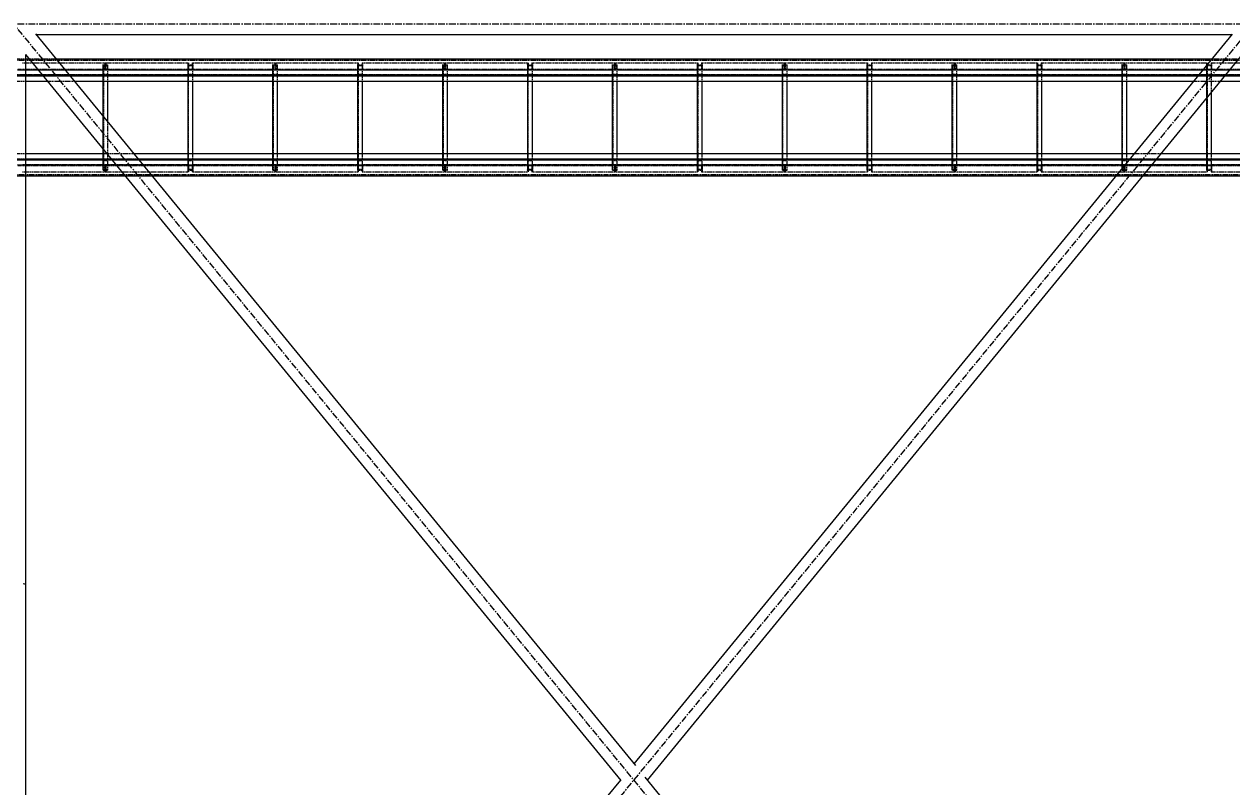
# Model space of a CAD drawing. Header units: millimetres. Extents: x 5143 to 30813, y 232 to 21408.
# Drawn here: x 20197 to 21620, y 16621 to 17520 of the extents above; entities that cross this region are included whole.
import ezdxf

# ---------------------------------------------------------------- set-up
doc = ezdxf.new("R2010")
doc.units = ezdxf.units.MM
doc.header["$LTSCALE"] = 0.25
for name, pattern in [('CENTER', [50.8, 31.75, -6.35, 6.35, -6.35]), ('XKITLINE00', [0]), ('XKITLINE02', [4, 2, -2]), ('XKITLINE03', [6, 3, -1, 1, -1])]:
    doc.linetypes.add(name, pattern=pattern)

msp = doc.modelspace()

# ---------------------------------------------------------------- linework, layer by layer
at = {"color": 8, "linetype": 'CENTER'}
for p, q in [((21645, 15740.3), (20185, 17520)), ((21645, 17520), (20185, 15740.3)), ((21645, 17520), (20185, 17520))]:
    msp.add_line(p, q, dxfattribs=at)
at = {"color": 8, "linetype": 'XKITLINE00'}
for p, q in [((20210.2, 17508.5), (20916.8, 16647.1)), ((20210.7, 17507.8), (21619.2, 17507.8)), ((21619.7, 17508.4), (20915, 16649.3)), ((20198.6, 17484.4), (20198.6, 16860.1)), ((20198.6, 17484.1), (20899.6, 16629.7)), ((21631.3, 17484.1), (20930.8, 16630.1)), ((20195.7, 16861.6), (20197.3, 16861.2)), ((20195.7, 16861.3), (20197.3, 16860.9)), ((20197.3, 16861.2), (20198.3, 16860.7)), ((20197.3, 16860.9), (20198.3, 16860.5)), ((20198.3, 16860.7), (20198.6, 16860.1)), ((20198.3, 16860.5), (20198.6, 16860.1)), ((20198.6, 16860.1), (20198.6, 15786)), ((20899.2, 16630.1), (20206.7, 15786)), ((20927.9, 16633.6), (21623.3, 15786))]:
    msp.add_line(p, q, dxfattribs=at)
at = {"color": 3, "linetype": 'XKITLINE02'}
for p, q in [((17635, 17478.1), (21735, 17478.1)), ((17635, 17477.6), (21735, 17477.6)), ((20164.3, 17479), (20198.6, 17479)), ((20189.7, 17467.1), (20292.2, 17467.1)), ((20189.7, 17466.3), (20292.7, 17466.3)), ((20194.9, 17474.3), (20292.7, 17474.3)), ((20197.3, 17466.3), (20292.7, 17466.3)), ((20202.9, 17479), (20234.4, 17479)), ((20286.9, 17467.1), (20286.9, 17466.3)), ((20290, 17348.3), (20290, 17472.3)), ((20290, 17472.3), (20295.5, 17472.3)), ((20290, 17472.3), (20295.5, 17472.3)), ((20290, 17460.3), (20290, 17472.3)), ((20290.7, 17348.3), (20290.7, 17472.3)), ((20290.7, 17471.2), (20295.5, 17471.6)), ((20290.7, 17461.3), (20290.7, 17471.2)), ((20292.2, 17474.3), (20292.2, 17467.1)), ((20292.7, 17474.3), (20390.4, 17474.3)), ((20292.7, 17466.3), (20292.7, 17474.3)), ((20292.7, 17466.3), (20292.7, 17474.3)), ((20292.7, 17466.3), (20395.6, 17466.3)), ((20293.3, 17474.3), (20293.3, 17467.1)), ((20293.3, 17467.1), (20395.6, 17467.1)), ((20295.5, 17348.3), (20295.5, 17472.3)), ((20295.5, 17471.6), (20295.5, 17472.3)), ((20298.6, 17467.1), (20298.6, 17466.3)), ((20389.7, 17467.1), (20389.7, 17466.3)), ((20389.7, 17467.1), (20492.2, 17467.1)), ((20389.7, 17466.3), (20492.7, 17466.3)), ((20389.8, 17474.3), (20389.8, 17466.3)), ((20390, 17348.3), (20390, 17472.3)), ((20390, 17472.3), (20395.5, 17472.3)), ((20390, 17472.3), (20395.5, 17472.3)), ((20390, 17460.3), (20390, 17472.3)), ((20390.4, 17474.3), (20390.4, 17467.1)), ((20390.7, 17348.3), (20390.7, 17472.3)), ((20390.7, 17471.2), (20395.5, 17471.6)), ((20390.7, 17461.3), (20390.7, 17471.2)), ((20394.9, 17474.3), (20394.9, 17467.1)), ((20394.9, 17474.3), (20492.7, 17474.3)), ((20395.5, 17474.3), (20395.5, 17466.3)), ((20395.5, 17348.3), (20395.5, 17472.3)), ((20395.5, 17471.6), (20395.5, 17472.3)), ((20395.6, 17467.1), (20395.6, 17466.3)), ((20486.9, 17467.1), (20486.9, 17466.3)), ((20490, 17348.3), (20490, 17472.3)), ((20490, 17472.3), (20495.5, 17472.3)), ((20490, 17472.3), (20495.5, 17472.3)), ((20490, 17460.3), (20490, 17472.3)), ((20490, 17466.3), (20492.7, 17466.3)), ((20490.7, 17348.3), (20490.7, 17472.3)), ((20490.7, 17471.2), (20495.5, 17471.6)), ((20490.7, 17461.3), (20490.7, 17471.2)), ((20492.2, 17474.3), (20492.2, 17467.1)), ((20492.7, 17474.3), (20590.4, 17474.3)), ((20492.7, 17466.3), (20492.7, 17474.3)), ((20492.7, 17466.3), (20492.7, 17474.3)), ((20492.7, 17466.3), (20595.6, 17466.3)), ((20493.3, 17474.3), (20493.3, 17467.1)), ((20493.3, 17467.1), (20595.6, 17467.1)), ((20495.5, 17348.3), (20495.5, 17472.3)), ((20495.5, 17471.6), (20495.5, 17472.3)), ((20498.6, 17467.1), (20498.6, 17466.3)), ((20589.7, 17467.1), (20589.7, 17466.3)), ((20589.7, 17467.1), (20692.2, 17467.1)), ((20589.7, 17466.3), (20692.7, 17466.3)), ((20589.8, 17474.3), (20589.8, 17466.3)), ((20590, 17348.3), (20590, 17472.3)), ((20590, 17472.3), (20595.5, 17472.3)), ((20590, 17472.3), (20595.5, 17472.3)), ((20590, 17460.3), (20590, 17472.3)), ((20590.4, 17474.3), (20590.4, 17467.1)), ((20590.7, 17348.3), (20590.7, 17472.3)), ((20590.7, 17471.2), (20595.5, 17471.6)), ((20590.7, 17461.3), (20590.7, 17471.2)), ((20594.9, 17474.3), (20594.9, 17467.1)), ((20594.9, 17474.3), (20692.7, 17474.3)), ((20595.5, 17474.3), (20595.5, 17466.3)), ((20595.5, 17348.3), (20595.5, 17472.3)), ((20595.5, 17471.6), (20595.5, 17472.3)), ((20595.6, 17467.1), (20595.6, 17466.3)), ((20686.9, 17467.1), (20686.9, 17466.3)), ((20690, 17348.3), (20690, 17472.3)), ((20690, 17472.3), (20695.5, 17472.3)), ((20690, 17472.3), (20695.5, 17472.3)), ((20690, 17460.3), (20690, 17472.3)), ((20690, 17466.3), (20692.7, 17466.3)), ((20690.7, 17348.3), (20690.7, 17472.3)), ((20690.7, 17471.2), (20695.5, 17471.6)), ((20690.7, 17461.3), (20690.7, 17471.2)), ((20692.2, 17474.3), (20692.2, 17467.1)), ((20692.7, 17474.3), (20790.4, 17474.3)), ((20692.7, 17466.3), (20692.7, 17474.3)), ((20692.7, 17466.3), (20692.7, 17474.3)), ((20692.7, 17466.3), (20795.6, 17466.3)), ((20693.3, 17474.3), (20693.3, 17467.1)), ((20693.3, 17467.1), (20795.6, 17467.1)), ((20695.5, 17348.3), (20695.5, 17472.3)), ((20695.5, 17471.6), (20695.5, 17472.3)), ((20698.6, 17467.1), (20698.6, 17466.3)), ((20789.7, 17467.1), (20789.7, 17466.3)), ((20789.7, 17467.1), (20892.2, 17467.1)), ((20789.7, 17466.3), (20892.7, 17466.3)), ((20789.8, 17474.3), (20789.8, 17466.3)), ((20790, 17348.3), (20790, 17472.3)), ((20790, 17472.3), (20795.5, 17472.3)), ((20790, 17472.3), (20795.5, 17472.3)), ((20790, 17460.3), (20790, 17472.3)), ((20790.4, 17474.3), (20790.4, 17467.1)), ((20790.7, 17348.3), (20790.7, 17472.3)), ((20790.7, 17471.2), (20795.5, 17471.6)), ((20790.7, 17461.3), (20790.7, 17471.2)), ((20794.9, 17474.3), (20794.9, 17467.1)), ((20794.9, 17474.3), (20892.7, 17474.3)), ((20795.5, 17474.3), (20795.5, 17466.3)), ((20795.5, 17348.3), (20795.5, 17472.3)), ((20795.5, 17471.6), (20795.5, 17472.3)), ((20795.6, 17467.1), (20795.6, 17466.3)), ((20886.9, 17467.1), (20886.9, 17466.3)), ((20890, 17472.3), (20895.5, 17472.3)), ((20890, 17460.3), (20890, 17472.3)), ((20890, 17348.3), (20890, 17472.3)), ((20890, 17472.3), (20895.5, 17472.3)), ((20890, 17466.3), (20892.7, 17466.3)), ((20890.7, 17348.3), (20890.7, 17472.3)), ((20890.7, 17471.2), (20895.5, 17471.6)), ((20890.7, 17461.3), (20890.7, 17471.2)), ((20892.2, 17474.3), (20892.2, 17467.1)), ((20892.7, 17474.3), (20990.4, 17474.3)), ((20892.7, 17466.3), (20892.7, 17474.3)), ((20892.7, 17466.3), (20892.7, 17474.3)), ((20892.7, 17466.3), (20995.6, 17466.3)), ((20893.3, 17474.3), (20893.3, 17467.1)), ((20893.3, 17467.1), (20995.6, 17467.1)), ((20895.5, 17471.6), (20895.5, 17472.3)), ((20895.5, 17348.3), (20895.5, 17472.3)), ((20898.6, 17467.1), (20898.6, 17466.3)), ((20989.7, 17467.1), (20989.7, 17466.3)), ((20989.7, 17467.1), (21092.2, 17467.1)), ((20989.7, 17466.3), (21092.7, 17466.3)), ((20989.8, 17474.3), (20989.8, 17466.3)), ((20990, 17348.3), (20990, 17472.3)), ((20990, 17472.3), (20995.5, 17472.3)), ((20990, 17472.3), (20995.5, 17472.3)), ((20990, 17460.3), (20990, 17472.3)), ((20990.4, 17474.3), (20990.4, 17467.1)), ((20990.7, 17348.3), (20990.7, 17472.3)), ((20990.7, 17471.2), (20995.5, 17471.6)), ((20990.7, 17461.3), (20990.7, 17471.2)), ((20994.9, 17474.3), (20994.9, 17467.1)), ((20994.9, 17474.3), (21092.7, 17474.3)), ((20995.5, 17474.3), (20995.5, 17466.3)), ((20995.5, 17348.3), (20995.5, 17472.3)), ((20995.5, 17471.6), (20995.5, 17472.3)), ((20995.6, 17467.1), (20995.6, 17466.3)), ((21086.9, 17467.1), (21086.9, 17466.3)), ((21090, 17348.3), (21090, 17472.3)), ((21090, 17472.3), (21095.5, 17472.3)), ((21090, 17472.3), (21095.5, 17472.3)), ((21090, 17460.3), (21090, 17472.3)), ((21090, 17466.3), (21092.7, 17466.3)), ((21090.7, 17348.3), (21090.7, 17472.3)), ((21090.7, 17471.2), (21095.5, 17471.6)), ((21090.7, 17461.3), (21090.7, 17471.2)), ((21092.2, 17474.3), (21092.2, 17467.1)), ((21092.7, 17466.3), (21092.7, 17474.3)), ((21092.7, 17474.3), (21190.4, 17474.3)), ((21092.7, 17466.3), (21092.7, 17474.3)), ((21092.7, 17466.3), (21195.6, 17466.3)), ((21093.3, 17474.3), (21093.3, 17467.1)), ((21093.3, 17467.1), (21195.6, 17467.1)), ((21095.5, 17348.3), (21095.5, 17472.3)), ((21095.5, 17471.6), (21095.5, 17472.3)), ((21098.6, 17467.1), (21098.6, 17466.3)), ((21189.7, 17467.1), (21189.7, 17466.3)), ((21189.7, 17467.1), (21292.2, 17467.1)), ((21189.7, 17466.3), (21292.7, 17466.3)), ((21189.8, 17474.3), (21189.8, 17466.3)), ((21190, 17348.3), (21190, 17472.3)), ((21190, 17472.3), (21195.5, 17472.3)), ((21190, 17472.3), (21195.5, 17472.3)), ((21190, 17460.3), (21190, 17472.3)), ((21190.4, 17474.3), (21190.4, 17467.1)), ((21190.7, 17348.3), (21190.7, 17472.3)), ((21190.7, 17471.2), (21195.5, 17471.6)), ((21190.7, 17461.3), (21190.7, 17471.2)), ((21194.9, 17474.3), (21194.9, 17467.1)), ((21194.9, 17474.3), (21292.7, 17474.3)), ((21195.5, 17474.3), (21195.5, 17466.3)), ((21195.5, 17348.3), (21195.5, 17472.3)), ((21195.5, 17471.6), (21195.5, 17472.3)), ((21195.6, 17467.1), (21195.6, 17466.3)), ((21286.9, 17467.1), (21286.9, 17466.3)), ((21290, 17348.3), (21290, 17472.3)), ((21290, 17472.3), (21295.5, 17472.3)), ((21290, 17472.3), (21295.5, 17472.3)), ((21290, 17460.3), (21290, 17472.3)), ((21290, 17466.3), (21292.7, 17466.3)), ((21290.7, 17348.3), (21290.7, 17472.3)), ((21290.7, 17471.2), (21295.5, 17471.6)), ((21290.7, 17461.3), (21290.7, 17471.2)), ((21292.2, 17474.3), (21292.2, 17467.1)), ((21292.7, 17474.3), (21390.4, 17474.3)), ((21292.7, 17466.3), (21292.7, 17474.3)), ((21292.7, 17466.3), (21292.7, 17474.3)), ((21292.7, 17466.3), (21395.6, 17466.3)), ((21293.3, 17474.3), (21293.3, 17467.1)), ((21293.3, 17467.1), (21395.6, 17467.1)), ((21295.5, 17348.3), (21295.5, 17472.3)), ((21295.5, 17471.6), (21295.5, 17472.3)), ((21298.6, 17467.1), (21298.6, 17466.3)), ((21389.7, 17467.1), (21389.7, 17466.3)), ((21389.7, 17467.1), (21492.2, 17467.1)), ((21389.7, 17466.3), (21492.7, 17466.3)), ((21389.8, 17474.3), (21389.8, 17466.3)), ((21390, 17348.3), (21390, 17472.3)), ((21390, 17472.3), (21395.5, 17472.3)), ((21390, 17472.3), (21395.5, 17472.3)), ((21390, 17460.3), (21390, 17472.3)), ((21390.4, 17474.3), (21390.4, 17467.1)), ((21390.7, 17348.3), (21390.7, 17472.3)), ((21390.7, 17471.2), (21395.5, 17471.6)), ((21390.7, 17461.3), (21390.7, 17471.2)), ((21394.9, 17474.3), (21394.9, 17467.1)), ((21394.9, 17474.3), (21492.7, 17474.3)), ((21395.5, 17474.3), (21395.5, 17466.3)), ((21395.5, 17348.3), (21395.5, 17472.3)), ((21395.5, 17471.6), (21395.5, 17472.3)), ((21395.6, 17467.1), (21395.6, 17466.3)), ((21486.9, 17467.1), (21486.9, 17466.3)), ((21490, 17348.3), (21490, 17472.3)), ((21490, 17472.3), (21495.5, 17472.3)), ((21490, 17472.3), (21495.5, 17472.3)), ((21490, 17460.3), (21490, 17472.3)), ((21490, 17466.3), (21492.7, 17466.3)), ((21490.7, 17348.3), (21490.7, 17472.3)), ((21490.7, 17471.2), (21495.5, 17471.6)), ((21490.7, 17461.3), (21490.7, 17471.2)), ((21492.2, 17474.3), (21492.2, 17467.1)), ((21492.7, 17474.3), (21590.4, 17474.3)), ((21492.7, 17466.3), (21492.7, 17474.3)), ((21492.7, 17466.3), (21492.7, 17474.3)), ((21492.7, 17466.3), (21595.6, 17466.3)), ((21493.3, 17474.3), (21493.3, 17467.1)), ((21493.3, 17467.1), (21595.6, 17467.1)), ((21495.5, 17348.3), (21495.5, 17472.3)), ((21495.5, 17471.6), (21495.5, 17472.3)), ((21498.6, 17467.1), (21498.6, 17466.3)), ((21585.2, 17466.3), (21589.8, 17466.3)), ((21589.7, 17467.1), (21589.7, 17466.3)), ((21589.7, 17467.1), (21692.2, 17467.1)), ((21589.7, 17466.3), (21692.7, 17466.3)), ((21589.8, 17466.3), (21589.8, 17474.3)), ((21590, 17472.3), (21595.5, 17472.3)), ((21590, 17460.3), (21590, 17472.3)), ((21590, 17348.3), (21590, 17472.3)), ((21590, 17472.3), (21595.5, 17472.3)), ((21590.4, 17467.1), (21590.4, 17474.3)), ((21590.7, 17348.3), (21590.7, 17472.3)), ((21590.7, 17471.2), (21595.5, 17471.6)), ((21590.7, 17461.3), (21590.7, 17471.2)), ((21594.9, 17474.3), (21594.9, 17467.1)), ((21594.9, 17474.3), (21631.3, 17474.3)), ((21595.5, 17474.3), (21595.5, 17466.3)), ((21595.5, 17471.6), (21595.5, 17472.3)), ((21595.5, 17348.3), (21595.5, 17472.3)), ((21595.6, 17479), (21627.1, 17479)), ((21595.6, 17467.1), (21595.6, 17466.3)), ((17635, 17460.4), (21735, 17460.4)), ((17635, 17460.3), (21735, 17460.3)), ((17635, 17459.8), (21735, 17459.8)), ((17635, 17459.4), (21735, 17459.4)), ((17635, 17459), (21695, 17459)), ((20158.3, 17452.8), (20198.6, 17452.8)), ((20159.7, 17459), (20198.6, 17459)), ((20219.3, 17459), (20250.8, 17459)), ((20224.4, 17452.8), (20255.9, 17452.8)), ((20290, 17460.3), (20295.5, 17460.3)), ((20290.7, 17461.3), (20295.5, 17461)), ((20295.5, 17460.3), (20295.5, 17461)), ((20390, 17460.3), (20395.5, 17460.3)), ((20390.7, 17461.3), (20395.5, 17461)), ((20395.5, 17460.3), (20395.5, 17461)), ((20490, 17460.3), (20495.5, 17460.3)), ((20490.7, 17461.3), (20495.5, 17461)), ((20495.5, 17460.3), (20495.5, 17461)), ((20590, 17460.3), (20595.5, 17460.3)), ((20590.7, 17461.3), (20595.5, 17461)), ((20595.5, 17460.3), (20595.5, 17461)), ((20690, 17460.3), (20695.5, 17460.3)), ((20690.7, 17461.3), (20695.5, 17461)), ((20695.5, 17460.3), (20695.5, 17461)), ((20790, 17460.3), (20795.5, 17460.3)), ((20790.7, 17461.3), (20795.5, 17461)), ((20795.5, 17460.3), (20795.5, 17461)), ((20890, 17460.3), (20895.5, 17460.3)), ((20890.7, 17461.3), (20895.5, 17461)), ((20895.5, 17460.3), (20895.5, 17461)), ((20990, 17460.3), (20995.5, 17460.3)), ((20990.7, 17461.3), (20995.5, 17461)), ((20995.5, 17460.3), (20995.5, 17461)), ((21090, 17460.3), (21095.5, 17460.3)), ((21090.7, 17461.3), (21095.5, 17461)), ((21095.5, 17460.3), (21095.5, 17461)), ((21190, 17460.3), (21195.5, 17460.3)), ((21190.7, 17461.3), (21195.5, 17461)), ((21195.5, 17460.3), (21195.5, 17461)), ((21290, 17460.3), (21295.5, 17460.3)), ((21290.7, 17461.3), (21295.5, 17461)), ((21295.5, 17460.3), (21295.5, 17461)), ((21390, 17460.3), (21395.5, 17460.3)), ((21390.7, 17461.3), (21395.5, 17461)), ((21395.5, 17460.3), (21395.5, 17461)), ((21490, 17460.3), (21495.5, 17460.3)), ((21490.7, 17461.3), (21495.5, 17461)), ((21495.5, 17460.3), (21495.5, 17461)), ((21574.1, 17452.8), (21605.6, 17452.8)), ((21579.2, 17459), (21610.7, 17459)), ((21590, 17460.3), (21595.5, 17460.3)), ((21590.7, 17461.3), (21595.5, 17461)), ((21595.5, 17460.3), (21595.5, 17461)), ((20290, 17372.8), (20290, 17411.2)), ((20295.5, 17348.3), (20295.5, 17404.5)), ((20171.3, 17367.8), (20198.6, 17367.8)), ((20290, 17348.3), (20290, 17367.8)), ((20294.1, 17367.8), (20325.6, 17367.8)), ((20390, 17348.3), (20390, 17367.8)), ((20395.5, 17348.3), (20395.5, 17367.8)), ((20490, 17348.3), (20490, 17367.8)), ((20495.5, 17348.3), (20495.5, 17367.8)), ((20590, 17348.3), (20590, 17367.8)), ((20595.5, 17348.3), (20595.5, 17367.8)), ((20690, 17348.3), (20690, 17367.8)), ((20695.5, 17348.3), (20695.5, 17367.8)), ((20790, 17348.3), (20790, 17367.8)), ((20795.5, 17348.3), (20795.5, 17367.8)), ((20890, 17348.3), (20890, 17367.8)), ((20895.5, 17348.3), (20895.5, 17367.8)), ((20990, 17348.3), (20990, 17367.8)), ((20995.5, 17348.3), (20995.5, 17367.8)), ((21090, 17348.3), (21090, 17367.8)), ((21095.5, 17348.3), (21095.5, 17367.8)), ((21190, 17348.3), (21190, 17367.8)), ((21195.5, 17348.3), (21195.5, 17367.8)), ((21290, 17348.3), (21290, 17367.8)), ((21295.5, 17348.3), (21295.5, 17367.8)), ((21390, 17348.3), (21390, 17367.8)), ((21395.5, 17348.3), (21395.5, 17367.8)), ((21490, 17348.3), (21490, 17367.8)), ((21495.5, 17348.3), (21495.5, 17367.8)), ((21504.4, 17367.8), (21535.9, 17367.8)), ((21590, 17348.3), (21590, 17367.8)), ((21595.5, 17348.3), (21595.5, 17367.8)), ((17635, 17361.1), (21735, 17361.1)), ((17635, 17360.7), (21735, 17360.7)), ((17635, 17360.3), (21735, 17360.3)), ((17635, 17360.2), (21735, 17360.2)), ((20171.3, 17361.6), (20198.6, 17361.6)), ((20189.7, 17354.3), (20292.7, 17354.3)), ((20189.7, 17353.5), (20292.2, 17353.5)), ((20286.9, 17354.3), (20286.9, 17353.5)), ((20290, 17360.3), (20295.5, 17360.3)), ((20290, 17348.3), (20290, 17360.3)), ((20290.7, 17359.2), (20295.5, 17359.6)), ((20290.7, 17349.3), (20290.7, 17359.2)), ((20292.2, 17353.5), (20292.2, 17346.3)), ((20292.7, 17354.3), (20395.6, 17354.3)), ((20292.7, 17346.3), (20292.7, 17354.3)), ((20292.7, 17346.3), (20292.7, 17354.3)), ((20293.3, 17353.5), (20395.6, 17353.5)), ((20293.3, 17353.5), (20293.3, 17346.3)), ((20295.5, 17359.6), (20295.5, 17360.3)), ((20298.6, 17354.3), (20298.6, 17353.5)), ((20299.2, 17361.6), (20330.7, 17361.6)), ((20389.7, 17354.3), (20492.7, 17354.3)), ((20389.7, 17354.3), (20389.7, 17353.5)), ((20389.7, 17353.5), (20492.2, 17353.5)), ((20389.8, 17354.3), (20389.8, 17346.3)), ((20390, 17360.3), (20395.5, 17360.3)), ((20390, 17348.3), (20390, 17360.3)), ((20390.4, 17353.5), (20390.4, 17346.3)), ((20390.7, 17359.2), (20395.5, 17359.6)), ((20390.7, 17349.3), (20390.7, 17359.2)), ((20394.9, 17353.5), (20394.9, 17346.3)), ((20395.5, 17359.6), (20395.5, 17360.3)), ((20395.5, 17354.3), (20395.5, 17346.3)), ((20395.6, 17354.3), (20395.6, 17353.5)), ((20486.9, 17354.3), (20486.9, 17353.5)), ((20490, 17360.3), (20495.5, 17360.3)), ((20490, 17348.3), (20490, 17360.3)), ((20490.7, 17359.2), (20495.5, 17359.6)), ((20490.7, 17349.3), (20490.7, 17359.2)), ((20492.2, 17353.5), (20492.2, 17346.3)), ((20492.7, 17354.3), (20595.6, 17354.3)), ((20492.7, 17346.3), (20492.7, 17354.3)), ((20492.7, 17346.3), (20492.7, 17354.3)), ((20493.3, 17353.5), (20595.6, 17353.5)), ((20493.3, 17353.5), (20493.3, 17346.3)), ((20495.5, 17359.6), (20495.5, 17360.3)), ((20498.6, 17354.3), (20498.6, 17353.5)), ((20589.7, 17354.3), (20692.7, 17354.3)), ((20589.7, 17354.3), (20589.7, 17353.5)), ((20589.7, 17353.5), (20692.2, 17353.5)), ((20589.8, 17354.3), (20589.8, 17346.3)), ((20590, 17360.3), (20595.5, 17360.3)), ((20590, 17348.3), (20590, 17360.3)), ((20590.4, 17353.5), (20590.4, 17346.3)), ((20590.7, 17359.2), (20595.5, 17359.6)), ((20590.7, 17349.3), (20590.7, 17359.2)), ((20594.9, 17353.5), (20594.9, 17346.3)), ((20595.5, 17359.6), (20595.5, 17360.3)), ((20595.5, 17354.3), (20595.5, 17346.3)), ((20595.6, 17354.3), (20595.6, 17353.5)), ((20686.9, 17354.3), (20686.9, 17353.5)), ((20690, 17360.3), (20695.5, 17360.3)), ((20690, 17348.3), (20690, 17360.3)), ((20690.7, 17359.2), (20695.5, 17359.6)), ((20690.7, 17349.3), (20690.7, 17359.2)), ((20692.2, 17353.5), (20692.2, 17346.3)), ((20692.7, 17354.3), (20795.6, 17354.3)), ((20692.7, 17346.3), (20692.7, 17354.3)), ((20692.7, 17346.3), (20692.7, 17354.3)), ((20693.3, 17353.5), (20795.6, 17353.5)), ((20693.3, 17353.5), (20693.3, 17346.3)), ((20695.5, 17359.6), (20695.5, 17360.3)), ((20698.6, 17354.3), (20698.6, 17353.5)), ((20789.7, 17354.3), (20892.7, 17354.3)), ((20789.7, 17354.3), (20789.7, 17353.5)), ((20789.7, 17353.5), (20892.2, 17353.5)), ((20789.8, 17354.3), (20789.8, 17346.3)), ((20790, 17360.3), (20795.5, 17360.3)), ((20790, 17348.3), (20790, 17360.3)), ((20790.4, 17353.5), (20790.4, 17346.3)), ((20790.7, 17359.2), (20795.5, 17359.6)), ((20790.7, 17349.3), (20790.7, 17359.2)), ((20794.9, 17353.5), (20794.9, 17346.3)), ((20795.5, 17359.6), (20795.5, 17360.3)), ((20795.5, 17354.3), (20795.5, 17346.3)), ((20795.6, 17354.3), (20795.6, 17353.5)), ((20886.9, 17354.3), (20886.9, 17353.5)), ((20890, 17360.3), (20895.5, 17360.3)), ((20890, 17348.3), (20890, 17360.3)), ((20890.7, 17359.2), (20895.5, 17359.6)), ((20890.7, 17349.3), (20890.7, 17359.2)), ((20892.2, 17353.5), (20892.2, 17346.3)), ((20892.7, 17354.3), (20995.6, 17354.3)), ((20892.7, 17346.3), (20892.7, 17354.3)), ((20892.7, 17346.3), (20892.7, 17354.3)), ((20893.3, 17353.5), (20995.6, 17353.5)), ((20893.3, 17353.5), (20893.3, 17346.3)), ((20895.5, 17359.6), (20895.5, 17360.3)), ((20898.6, 17354.3), (20898.6, 17353.5)), ((20989.7, 17354.3), (21092.7, 17354.3)), ((20989.7, 17354.3), (20989.7, 17353.5)), ((20989.7, 17353.5), (21092.2, 17353.5)), ((20989.8, 17354.3), (20989.8, 17346.3)), ((20990, 17360.3), (20995.5, 17360.3)), ((20990, 17348.3), (20990, 17360.3)), ((20990.4, 17353.5), (20990.4, 17346.3)), ((20990.7, 17359.2), (20995.5, 17359.6)), ((20990.7, 17349.3), (20990.7, 17359.2)), ((20994.9, 17353.5), (20994.9, 17346.3)), ((20995.5, 17359.6), (20995.5, 17360.3)), ((20995.5, 17354.3), (20995.5, 17346.3)), ((20995.6, 17354.3), (20995.6, 17353.5)), ((21086.9, 17354.3), (21086.9, 17353.5)), ((21090, 17360.3), (21095.5, 17360.3)), ((21090, 17348.3), (21090, 17360.3)), ((21090.7, 17359.2), (21095.5, 17359.6)), ((21090.7, 17349.3), (21090.7, 17359.2)), ((21092.2, 17353.5), (21092.2, 17346.3)), ((21092.7, 17346.3), (21092.7, 17354.3)), ((21092.7, 17354.3), (21195.6, 17354.3)), ((21092.7, 17346.3), (21092.7, 17354.3)), ((21093.3, 17353.5), (21195.6, 17353.5)), ((21093.3, 17353.5), (21093.3, 17346.3)), ((21095.5, 17359.6), (21095.5, 17360.3)), ((21098.6, 17354.3), (21098.6, 17353.5)), ((21189.7, 17354.3), (21292.7, 17354.3)), ((21189.7, 17354.3), (21189.7, 17353.5)), ((21189.7, 17353.5), (21292.2, 17353.5)), ((21189.8, 17354.3), (21189.8, 17346.3)), ((21190, 17360.3), (21195.5, 17360.3)), ((21190, 17348.3), (21190, 17360.3)), ((21190.4, 17353.5), (21190.4, 17346.3)), ((21190.7, 17359.2), (21195.5, 17359.6)), ((21190.7, 17349.3), (21190.7, 17359.2)), ((21194.9, 17353.5), (21194.9, 17346.3)), ((21195.5, 17359.6), (21195.5, 17360.3)), ((21195.5, 17354.3), (21195.5, 17346.3)), ((21195.6, 17354.3), (21195.6, 17353.5)), ((21286.9, 17354.3), (21286.9, 17353.5)), ((21290, 17360.3), (21295.5, 17360.3)), ((21290, 17348.3), (21290, 17360.3)), ((21290.7, 17359.2), (21295.5, 17359.6)), ((21290.7, 17349.3), (21290.7, 17359.2)), ((21292.2, 17353.5), (21292.2, 17346.3)), ((21292.7, 17354.3), (21395.6, 17354.3)), ((21292.7, 17346.3), (21292.7, 17354.3)), ((21292.7, 17346.3), (21292.7, 17354.3)), ((21293.3, 17353.5), (21395.6, 17353.5)), ((21293.3, 17353.5), (21293.3, 17346.3)), ((21295.5, 17359.6), (21295.5, 17360.3)), ((21298.6, 17354.3), (21298.6, 17353.5)), ((21389.7, 17354.3), (21492.7, 17354.3)), ((21389.7, 17354.3), (21389.7, 17353.5)), ((21389.7, 17353.5), (21492.2, 17353.5)), ((21389.8, 17354.3), (21389.8, 17346.3)), ((21390, 17360.3), (21395.5, 17360.3)), ((21390, 17348.3), (21390, 17360.3)), ((21390.4, 17353.5), (21390.4, 17346.3)), ((21390.7, 17359.2), (21395.5, 17359.6)), ((21390.7, 17349.3), (21390.7, 17359.2)), ((21394.9, 17353.5), (21394.9, 17346.3)), ((21395.5, 17359.6), (21395.5, 17360.3)), ((21395.5, 17354.3), (21395.5, 17346.3)), ((21395.6, 17354.3), (21395.6, 17353.5)), ((21486.9, 17354.3), (21486.9, 17353.5)), ((21490, 17360.3), (21495.5, 17360.3)), ((21490, 17348.3), (21490, 17360.3)), ((21490.7, 17359.2), (21495.5, 17359.6)), ((21490.7, 17349.3), (21490.7, 17359.2)), ((21492.2, 17353.5), (21492.2, 17346.3)), ((21492.7, 17346.3), (21492.7, 17354.3)), ((21492.7, 17354.3), (21595.6, 17354.3)), ((21492.7, 17346.3), (21492.7, 17354.3)), ((21493.3, 17353.5), (21595.6, 17353.5)), ((21493.3, 17353.5), (21493.3, 17346.3)), ((21495.5, 17359.6), (21495.5, 17360.3)), ((21498.6, 17354.3), (21498.6, 17353.5)), ((21499.3, 17361.6), (21530.8, 17361.6)), ((21589.7, 17354.3), (21692.7, 17354.3)), ((21589.7, 17354.3), (21589.7, 17353.5)), ((21589.7, 17353.5), (21692.2, 17353.5)), ((21589.8, 17354.3), (21589.8, 17346.3)), ((21590, 17360.3), (21595.5, 17360.3)), ((21590, 17348.3), (21590, 17360.3)), ((21590.4, 17353.5), (21590.4, 17346.3)), ((21590.7, 17359.2), (21595.5, 17359.6)), ((21590.7, 17349.3), (21590.7, 17359.2)), ((21594.9, 17353.5), (21594.9, 17346.3)), ((21595.5, 17359.6), (21595.5, 17360.3)), ((21595.5, 17354.3), (21595.5, 17346.3)), ((21595.6, 17354.3), (21595.6, 17353.5)), ((17635, 17343), (21735, 17343)), ((17635, 17342.4), (21735, 17342.4)), ((17635, 17341.6), (21697.1, 17341.6)), ((20171.3, 17341.6), (20198.6, 17341.6)), ((20194.9, 17346.3), (20292.7, 17346.3)), ((20290, 17348.3), (20295.5, 17348.3)), ((20290, 17348.3), (20295.5, 17348.3)), ((20290.7, 17349.3), (20295.5, 17349)), ((20292.7, 17346.3), (20390.4, 17346.3)), ((20295.5, 17348.3), (20295.5, 17349)), ((20315.6, 17341.6), (20347.1, 17341.6)), ((20390, 17348.3), (20395.5, 17348.3)), ((20390, 17348.3), (20395.5, 17348.3)), ((20390.7, 17349.3), (20395.5, 17349)), ((20394.9, 17346.3), (20492.7, 17346.3)), ((20395.5, 17348.3), (20395.5, 17349)), ((20490, 17348.3), (20495.5, 17348.3)), ((20490, 17348.3), (20495.5, 17348.3)), ((20490.7, 17349.3), (20495.5, 17349)), ((20492.7, 17346.3), (20590.4, 17346.3)), ((20495.5, 17348.3), (20495.5, 17349)), ((20590, 17348.3), (20595.5, 17348.3)), ((20590, 17348.3), (20595.5, 17348.3)), ((20590.7, 17349.3), (20595.5, 17349)), ((20594.9, 17346.3), (20692.7, 17346.3)), ((20595.5, 17348.3), (20595.5, 17349)), ((20690, 17348.3), (20695.5, 17348.3)), ((20690, 17348.3), (20695.5, 17348.3)), ((20690.7, 17349.3), (20695.5, 17349)), ((20692.7, 17346.3), (20790.4, 17346.3)), ((20695.5, 17348.3), (20695.5, 17349)), ((20790, 17348.3), (20795.5, 17348.3)), ((20790, 17348.3), (20795.5, 17348.3)), ((20790.7, 17349.3), (20795.5, 17349)), ((20794.9, 17346.3), (20892.7, 17346.3)), ((20795.5, 17348.3), (20795.5, 17349)), ((20890, 17348.3), (20895.5, 17348.3)), ((20890, 17348.3), (20895.5, 17348.3)), ((20890.7, 17349.3), (20895.5, 17349)), ((20892.7, 17346.3), (20990.4, 17346.3)), ((20895.5, 17348.3), (20895.5, 17349)), ((20990, 17348.3), (20995.5, 17348.3)), ((20990, 17348.3), (20995.5, 17348.3)), ((20990.7, 17349.3), (20995.5, 17349)), ((20994.9, 17346.3), (21092.7, 17346.3)), ((20995.5, 17348.3), (20995.5, 17349)), ((21090, 17348.3), (21095.5, 17348.3)), ((21090, 17348.3), (21095.5, 17348.3)), ((21090.7, 17349.3), (21095.5, 17349)), ((21092.7, 17346.3), (21190.4, 17346.3)), ((21095.5, 17348.3), (21095.5, 17349)), ((21190, 17348.3), (21195.5, 17348.3)), ((21190, 17348.3), (21195.5, 17348.3)), ((21190.7, 17349.3), (21195.5, 17349)), ((21194.9, 17346.3), (21292.7, 17346.3)), ((21195.5, 17348.3), (21195.5, 17349)), ((21290, 17348.3), (21295.5, 17348.3)), ((21290, 17348.3), (21295.5, 17348.3)), ((21290.7, 17349.3), (21295.5, 17349)), ((21292.7, 17346.3), (21390.4, 17346.3)), ((21295.5, 17348.3), (21295.5, 17349)), ((21390, 17348.3), (21395.5, 17348.3)), ((21390, 17348.3), (21395.5, 17348.3)), ((21390.7, 17349.3), (21395.5, 17349)), ((21394.9, 17346.3), (21492.7, 17346.3)), ((21395.5, 17348.3), (21395.5, 17349)), ((21482.9, 17341.6), (21514.4, 17341.6)), ((21490, 17348.3), (21495.5, 17348.3)), ((21490, 17348.3), (21495.5, 17348.3)), ((21490.7, 17349.3), (21495.5, 17349)), ((21492.7, 17346.3), (21590.4, 17346.3)), ((21495.5, 17348.3), (21495.5, 17349)), ((21590, 17348.3), (21595.5, 17348.3)), ((21590, 17348.3), (21595.5, 17348.3)), ((21590.7, 17349.3), (21595.5, 17349)), ((21594.9, 17346.3), (21692.7, 17346.3)), ((21595.5, 17348.3), (21595.5, 17349))]:
    msp.add_line(p, q, dxfattribs=at)
at = {"color": 1, "linetype": 'XKITLINE03'}
for p, q in [((17635, 17466.3), (21735, 17466.3)), ((20195.5, 17466.3), (20292.7, 17466.3)), ((20290, 17348.3), (20290, 17472.3)), ((20292.7, 17466.3), (20389.8, 17466.3)), ((20390, 17348.3), (20390, 17472.3)), ((20395.5, 17466.3), (20492.7, 17466.3)), ((20490, 17348.3), (20490, 17472.3)), ((20492.7, 17466.3), (20589.8, 17466.3)), ((20590, 17348.3), (20590, 17472.3)), ((20595.5, 17466.3), (20692.7, 17466.3)), ((20690, 17348.3), (20690, 17472.3)), ((20692.7, 17466.3), (20789.8, 17466.3)), ((20790, 17348.3), (20790, 17472.3)), ((20795.5, 17466.3), (20892.7, 17466.3)), ((20890, 17348.3), (20890, 17472.3)), ((20892.7, 17466.3), (20989.8, 17466.3)), ((20990, 17348.3), (20990, 17472.3)), ((20995.5, 17466.3), (21092.7, 17466.3)), ((21090, 17348.3), (21090, 17472.3)), ((21092.7, 17466.3), (21189.8, 17466.3)), ((21190, 17348.3), (21190, 17472.3)), ((21195.5, 17466.3), (21292.7, 17466.3)), ((21290, 17348.3), (21290, 17472.3)), ((21292.7, 17466.3), (21389.8, 17466.3)), ((21390, 17348.3), (21390, 17472.3)), ((21395.5, 17466.3), (21492.7, 17466.3)), ((21490, 17348.3), (21490, 17472.3)), ((21492.7, 17466.3), (21589.8, 17466.3)), ((21590, 17348.3), (21590, 17472.3)), ((21595.5, 17466.3), (21692.7, 17466.3)), ((21735, 17460.3), (17635, 17460.3)), ((17635, 17360.3), (21735, 17360.3)), ((17635, 17354.3), (21735, 17354.3)), ((20292.7, 17354.3), (20195.5, 17354.3)), ((20389.8, 17354.3), (20292.7, 17354.3)), ((20492.7, 17354.3), (20395.5, 17354.3)), ((20589.8, 17354.3), (20492.7, 17354.3)), ((20692.7, 17354.3), (20595.5, 17354.3)), ((20789.8, 17354.3), (20692.7, 17354.3)), ((20892.7, 17354.3), (20795.5, 17354.3)), ((20989.8, 17354.3), (20892.7, 17354.3)), ((21092.7, 17354.3), (20995.5, 17354.3)), ((21189.8, 17354.3), (21092.7, 17354.3)), ((21292.7, 17354.3), (21195.5, 17354.3)), ((21389.8, 17354.3), (21292.7, 17354.3)), ((21492.7, 17354.3), (21395.5, 17354.3)), ((21589.8, 17354.3), (21492.7, 17354.3)), ((21692.7, 17354.3), (21595.5, 17354.3))]:
    msp.add_line(p, q, dxfattribs=at)
at = {"color": 7, "linetype": 'XKITLINE00'}
for p, q in [((20198.6, 17479), (20202.9, 17479)), ((20234.4, 17479), (21595.6, 17479)), ((20198.6, 17459), (20219.3, 17459)), ((20198.6, 17452.8), (20224.4, 17452.8)), ((20250.8, 17459), (21579.2, 17459)), ((20255.9, 17452.8), (21574.1, 17452.8)), ((20290, 17411.2), (20290, 17452.8)), ((20295.5, 17404.5), (20295.5, 17452.8)), ((20390, 17367.8), (20390, 17452.8)), ((20395.5, 17367.8), (20395.5, 17452.8)), ((20490, 17367.8), (20490, 17452.8)), ((20495.5, 17367.8), (20495.5, 17452.8)), ((20590, 17367.8), (20590, 17452.8)), ((20595.5, 17367.8), (20595.5, 17452.8)), ((20690, 17367.8), (20690, 17452.8)), ((20695.5, 17367.8), (20695.5, 17452.8)), ((20790, 17367.8), (20790, 17452.8)), ((20795.5, 17367.8), (20795.5, 17452.8)), ((20890, 17367.8), (20890, 17452.8)), ((20895.5, 17367.8), (20895.5, 17452.8)), ((20990, 17367.8), (20990, 17452.8)), ((20995.5, 17367.8), (20995.5, 17452.8)), ((21090, 17367.8), (21090, 17452.8)), ((21095.5, 17367.8), (21095.5, 17452.8)), ((21190, 17367.8), (21190, 17452.8)), ((21195.5, 17367.8), (21195.5, 17452.8)), ((21290, 17367.8), (21290, 17452.8)), ((21295.5, 17367.8), (21295.5, 17452.8)), ((21390, 17367.8), (21390, 17452.8)), ((21395.5, 17367.8), (21395.5, 17452.8)), ((21490, 17367.8), (21490, 17452.8)), ((21495.5, 17367.8), (21495.5, 17452.8)), ((21605.6, 17452.8), (21631.3, 17452.8)), ((21610.7, 17459), (21631.3, 17459)), ((21595.5, 17367.8), (21595.5, 17440.4)), ((21590, 17367.8), (21590, 17433.7)), ((20198.6, 17367.8), (20294.1, 17367.8)), ((20290, 17367.8), (20290, 17372.8)), ((20325.6, 17367.8), (21504.4, 17367.8)), ((21535.9, 17367.8), (21631.3, 17367.8)), ((20198.6, 17361.6), (20299.2, 17361.6)), ((20330.7, 17361.6), (21499.3, 17361.6)), ((21530.8, 17361.6), (21631.3, 17361.6)), ((20198.6, 17341.6), (20315.6, 17341.6)), ((20347.1, 17341.6), (21482.9, 17341.6)), ((21514.4, 17341.6), (21631.3, 17341.6))]:
    msp.add_line(p, q, dxfattribs=at)
at = {"color": 1, "linetype": 'XKITLINE00'}
for centre in [(20290, 17472.3), (20292.7, 17466.3), (20292.7, 17466.3), (20389.8, 17466.3), (20390, 17472.3), (20395.5, 17466.3), (20490, 17472.3), (20492.7, 17466.3), (20492.7, 17466.3), (20589.8, 17466.3), (20590, 17472.3), (20595.5, 17466.3), (20690, 17472.3), (20692.7, 17466.3), (20692.7, 17466.3), (20789.8, 17466.3), (20790, 17472.3), (20795.5, 17466.3), (20890, 17472.3), (20892.7, 17466.3), (20892.7, 17466.3), (20989.8, 17466.3), (20990, 17472.3), (20995.5, 17466.3), (21090, 17472.3), (21092.7, 17466.3), (21092.7, 17466.3), (21189.8, 17466.3), (21190, 17472.3), (21195.5, 17466.3), (21290, 17472.3), (21292.7, 17466.3), (21292.7, 17466.3), (21389.8, 17466.3), (21390, 17472.3), (21395.5, 17466.3), (21490, 17472.3), (21492.7, 17466.3), (21492.7, 17466.3), (21589.8, 17466.3), (21590, 17472.3), (21595.5, 17466.3), (20290, 17460.3), (20390, 17460.3), (20490, 17460.3), (20590, 17460.3), (20690, 17460.3), (20790, 17460.3), (20890, 17460.3), (20990, 17460.3), (21090, 17460.3), (21190, 17460.3), (21290, 17460.3), (21390, 17460.3), (21490, 17460.3), (21590, 17460.3), (20290, 17360.3), (20292.7, 17354.3), (20292.7, 17354.3), (20389.8, 17354.3), (20390, 17360.3), (20395.5, 17354.3), (20490, 17360.3), (20492.7, 17354.3), (20492.7, 17354.3), (20589.8, 17354.3), (20590, 17360.3), (20595.5, 17354.3), (20690, 17360.3), (20692.7, 17354.3), (20692.7, 17354.3), (20789.8, 17354.3), (20790, 17360.3), (20795.5, 17354.3), (20890, 17360.3), (20892.7, 17354.3), (20892.7, 17354.3), (20989.8, 17354.3), (20990, 17360.3), (20995.5, 17354.3), (21090, 17360.3), (21092.7, 17354.3), (21092.7, 17354.3), (21189.8, 17354.3), (21190, 17360.3), (21195.5, 17354.3), (21290, 17360.3), (21292.7, 17354.3), (21292.7, 17354.3), (21389.8, 17354.3), (21390, 17360.3), (21395.5, 17354.3), (21490, 17360.3), (21492.7, 17354.3), (21492.7, 17354.3), (21589.8, 17354.3), (21590, 17360.3), (21595.5, 17354.3), (20290, 17348.3), (20390, 17348.3), (20490, 17348.3), (20590, 17348.3), (20690, 17348.3), (20790, 17348.3), (20890, 17348.3), (20990, 17348.3), (21090, 17348.3), (21190, 17348.3), (21290, 17348.3), (21390, 17348.3), (21490, 17348.3), (21590, 17348.3)]:
    msp.add_circle(centre, 0.05, dxfattribs=at)

doc.saveas('drawing.dxf')
